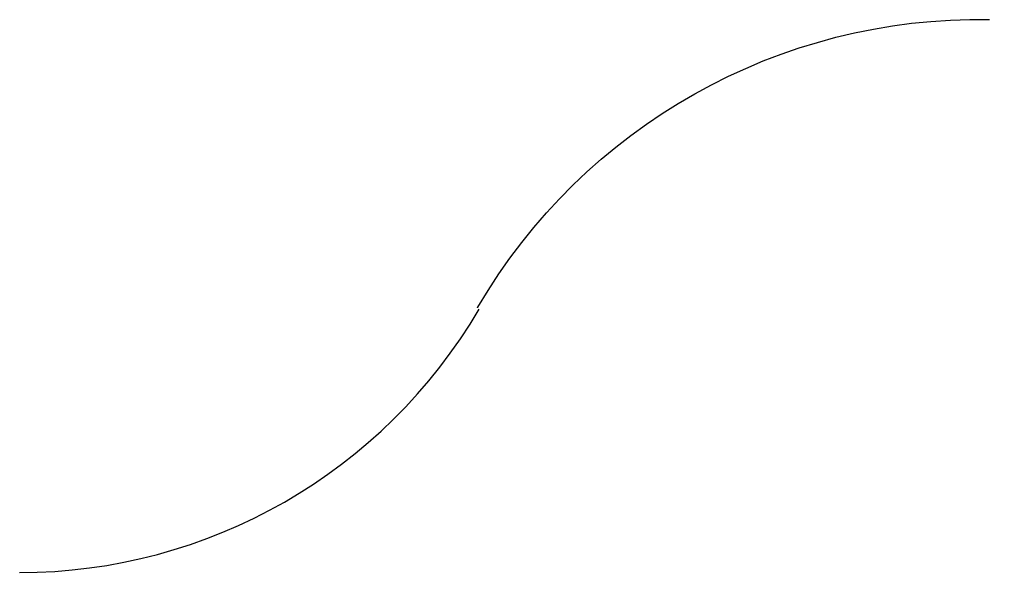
# Model space of a CAD drawing. Header units: millimetres. Extents: x 29 to 262, y 5 to 138.
import ezdxf

# ---------------------------------------------------------------- set-up
doc = ezdxf.new("R2010")
doc.units = ezdxf.units.MM

msp = doc.modelspace()

# ---------------------------------------------------------------- linework, layer by layer
at = {"color": 3, "elevation": 4.5}
msp.add_lwpolyline([(139.07, 68.79, 0.000442), (139.19, 68.98, -0.271697), (261.88, 137.95, -0.271697)], format="xyb", dxfattribs=at)
at = {"color": 3}
msp.add_lwpolyline([(29.26, 5.34, 0.266278), (139.5, 68.53, 0.266278)], format="xyb", dxfattribs=at)

doc.saveas('drawing.dxf')
